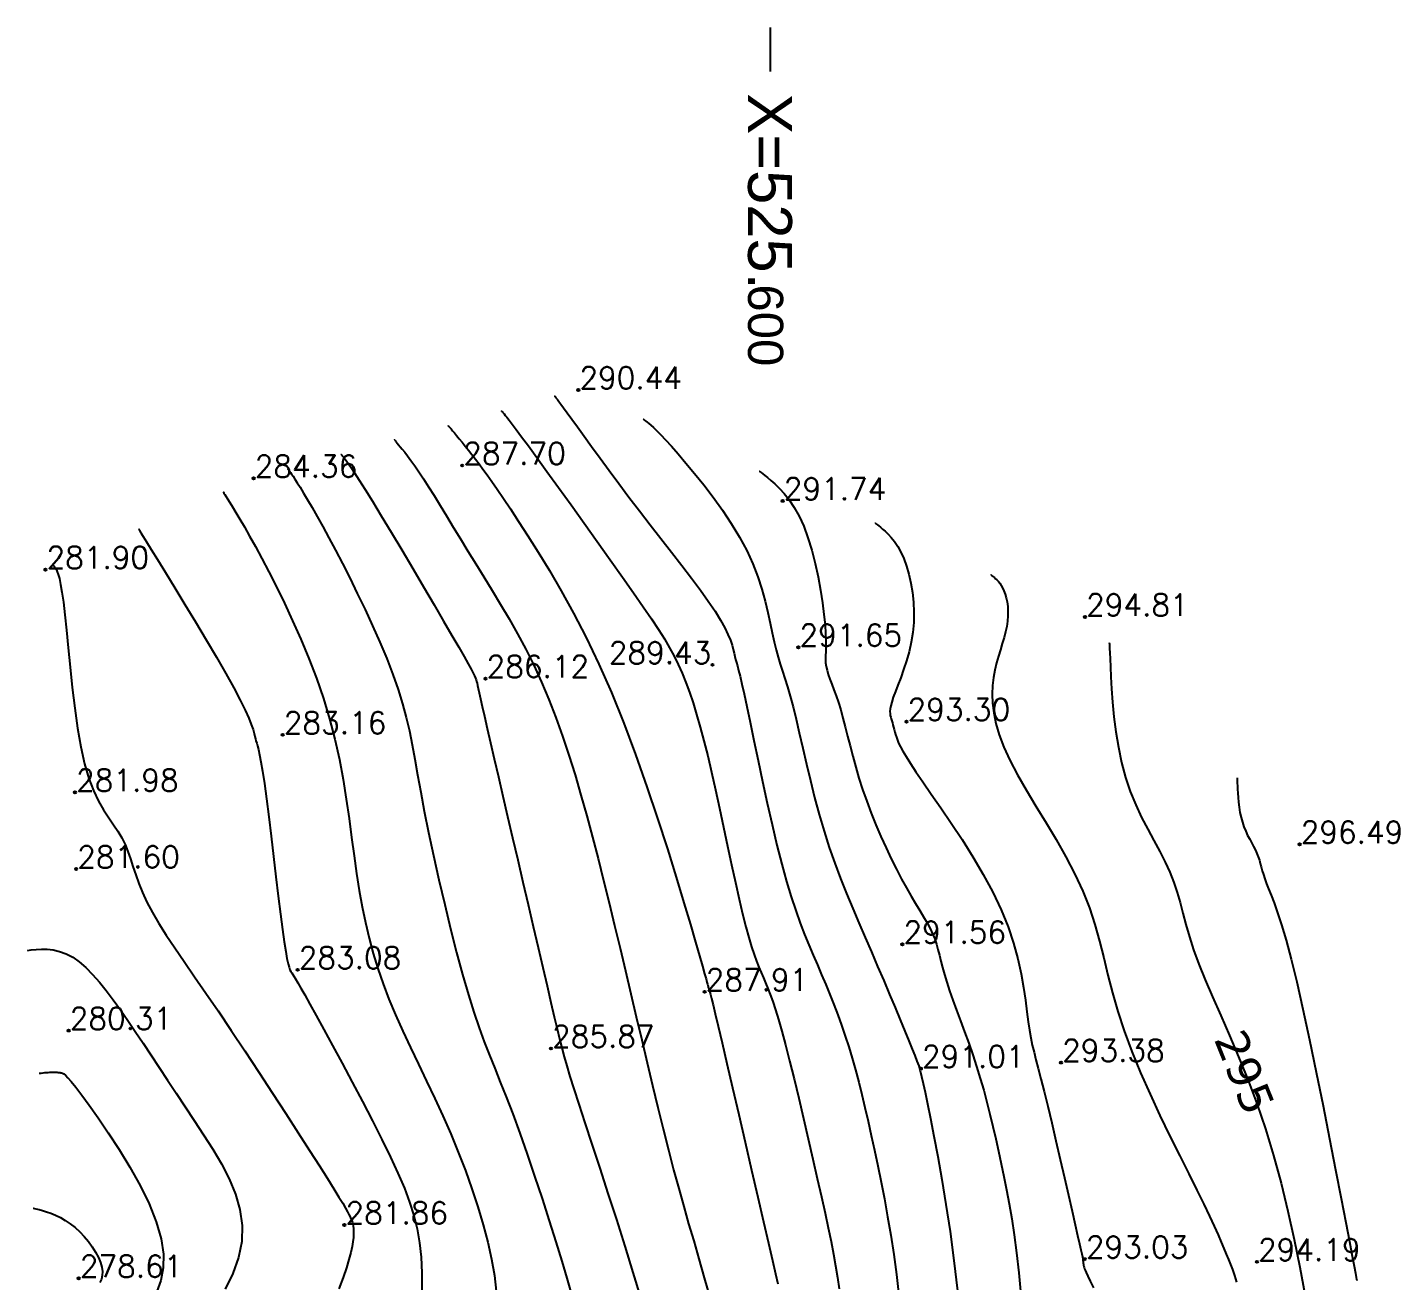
# Model space of a CAD drawing. Extents: x 524954 to 526204, y 9523489 to 9524010.
# Drawn here: x 525566.2 to 525628.6, y 9523939.3 to 9523996.3 of the extents above; entities that cross this region are included whole.
import ezdxf
from ezdxf.enums import TextEntityAlignment as Align

# ---------------------------------------------------------------- set-up
doc = ezdxf.new("R2010")
doc.units = 0
doc.header["$PDMODE"] = 33
doc.header["$PDSIZE"] = 0.1
for name, color, linetype in [('Annotation', 7, 'Continuous'), ('Carroyage', 7, 'Continuous'), ('CN_01_00', 3, 'Continuous'), ('CN_02_00', 4, 'Continuous'), ('CN_05_00', 6, 'Continuous'), ('CN_10_00', 1, 'Continuous'), ('Cotation Courbes de niveau', 7, 'Continuous'), ('TopoAlt', 3, 'Continuous'), ('TOPOJIS', 7, 'Continuous')]:
    doc.layers.add(name, color=color, linetype=linetype)
doc.styles.add('Simplex 1.0', font='Simplex.shx', dxfattribs={"width": 0.99, "height": 1})
doc.styles.get("Standard").update_dxf_attribs({"font": 'arial.ttf'})
doc.styles.add('Verdana 1.0', font='verdana.ttf', dxfattribs={"width": 0.99, "height": 1})

# ---------------------------------------------------------------- blocks, each defined once
blk = doc.blocks.new('TCPOINT M')
at = {"color": 0}
blk.add_point((0, 0), dxfattribs=at)
at = {"layer": 'TopoAlt', "style": 'Simplex 1.0', "width": 0.99}
blk.add_attdef('ALT', (0.15, 0.15), '', height=1, dxfattribs=at)

msp = doc.modelspace()

# ---------------------------------------------------------------- linework, layer by layer
at = {"layer": 'Carroyage'}
msp.add_line((525600, 9523996.325), (525600, 9523994.325), dxfattribs=at)
at = {"layer": 'CN_01_00', "flags": 128}
for points, elevation in [([(525587.78, 9523978.879), (525587.78, 9523978.878), (525587.782, 9523978.877), (525587.786, 9523978.871), (525587.795, 9523978.861), (525587.809, 9523978.844), (525587.831, 9523978.819), (525587.86, 9523978.783), (525587.9, 9523978.737), (525587.952, 9523978.674), (525588.025, 9523978.586), (525588.126, 9523978.457), (525588.266, 9523978.276), (525588.453, 9523978.029), (525588.697, 9523977.703), (525589.006, 9523977.284), (525589.389, 9523976.76), (525589.85, 9523976.124), (525590.376, 9523975.396), (525590.946, 9523974.603), (525591.542, 9523973.772), (525592.143, 9523972.929), (525592.731, 9523972.101), (525593.287, 9523971.316), (525593.791, 9523970.598), (525594.228, 9523969.97), (525594.602, 9523969.421), (525594.922, 9523968.937), (525595.195, 9523968.502), (525595.432, 9523968.101), (525595.639, 9523967.718), (525595.825, 9523967.338), (525595.999, 9523966.946), (525596.168, 9523966.527), (525596.334, 9523966.076), (525596.499, 9523965.588), (525596.663, 9523965.059), (525596.828, 9523964.484), (525596.995, 9523963.859), (525597.166, 9523963.179), (525597.341, 9523962.44), (525597.521, 9523961.643), (525597.704, 9523960.802), (525597.889, 9523959.938), (525598.073, 9523959.072), (525598.253, 9523958.224), (525598.428, 9523957.414), (525598.595, 9523956.662), (525598.753, 9523955.989), (525598.899, 9523955.41), (525599.035, 9523954.918), (525599.161, 9523954.499), (525599.279, 9523954.143), (525599.391, 9523953.836), (525599.498, 9523953.565), (525599.601, 9523953.319), (525599.702, 9523953.085), (525599.802, 9523952.85), (525599.904, 9523952.601), (525600.011, 9523952.324), (525600.124, 9523952.005), (525600.247, 9523951.629), (525600.383, 9523951.184), (525600.534, 9523950.656), (525600.702, 9523950.03), (525600.89, 9523949.299), (525601.092, 9523948.481), (525601.305, 9523947.601), (525601.523, 9523946.684), (525601.74, 9523945.753), (525601.952, 9523944.833), (525602.153, 9523943.948), (525602.338, 9523943.124), (525602.504, 9523942.378), (525602.649, 9523941.703), (525602.777, 9523941.086), (525602.889, 9523940.513), (525602.985, 9523939.972), (525603.069, 9523939.449), (525603.141, 9523938.931)], 289), ([(525594.233, 9523978.508), (525594.234, 9523978.508), (525594.236, 9523978.506), (525594.242, 9523978.501), (525594.255, 9523978.49), (525594.276, 9523978.473), (525594.307, 9523978.448), (525594.351, 9523978.413), (525594.408, 9523978.366), (525594.483, 9523978.305), (525594.578, 9523978.224), (525594.699, 9523978.116), (525594.848, 9523977.973), (525595.031, 9523977.789), (525595.251, 9523977.557), (525595.513, 9523977.271), (525595.821, 9523976.922), (525596.176, 9523976.507), (525596.569, 9523976.033), (525596.984, 9523975.511), (525597.41, 9523974.949), (525597.832, 9523974.36), (525598.237, 9523973.752), (525598.611, 9523973.135), (525598.941, 9523972.52), (525599.218, 9523971.916), (525599.444, 9523971.328), (525599.629, 9523970.76), (525599.778, 9523970.217), (525599.901, 9523969.702), (525600.004, 9523969.219), (525600.096, 9523968.774), (525600.184, 9523968.37), (525600.274, 9523968.008), (525600.368, 9523967.675), (525600.466, 9523967.356), (525600.57, 9523967.035), (525600.679, 9523966.696), (525600.795, 9523966.324), (525600.918, 9523965.902), (525601.048, 9523965.416), (525601.186, 9523964.853), (525601.333, 9523964.223), (525601.49, 9523963.538), (525601.658, 9523962.811), (525601.838, 9523962.057), (525602.031, 9523961.287), (525602.239, 9523960.516), (525602.461, 9523959.755), (525602.698, 9523959.017), (525602.95, 9523958.3), (525603.213, 9523957.6), (525603.484, 9523956.916), (525603.763, 9523956.242), (525604.046, 9523955.578), (525604.331, 9523954.918), (525604.616, 9523954.26), (525604.898, 9523953.602), (525605.174, 9523952.954), (525605.439, 9523952.325), (525605.689, 9523951.726), (525605.922, 9523951.168), (525606.132, 9523950.66), (525606.316, 9523950.214), (525606.47, 9523949.84), (525606.592, 9523949.541), (525606.687, 9523949.296), (525606.765, 9523949.077), (525606.833, 9523948.853), (525606.898, 9523948.597), (525606.97, 9523948.28), (525607.055, 9523947.873), (525607.162, 9523947.347), (525607.297, 9523946.681), (525607.455, 9523945.88), (525607.63, 9523944.953), (525607.815, 9523943.913), (525608.004, 9523942.77), (525608.191, 9523941.537), (525608.368, 9523940.223), (525608.53, 9523938.84)], 291), ([(525582.921, 9523977.554), (525582.921, 9523977.554), (525582.923, 9523977.551), (525582.93, 9523977.543), (525582.943, 9523977.528), (525582.965, 9523977.502), (525582.997, 9523977.464), (525583.042, 9523977.411), (525583.101, 9523977.34), (525583.177, 9523977.25), (525583.271, 9523977.136), (525583.383, 9523976.995), (525583.513, 9523976.826), (525583.663, 9523976.623), (525583.833, 9523976.385), (525584.022, 9523976.108), (525584.233, 9523975.789), (525584.465, 9523975.426), (525584.717, 9523975.021), (525584.989, 9523974.579), (525585.28, 9523974.102), (525585.588, 9523973.594), (525585.913, 9523973.059), (525586.254, 9523972.5), (525586.609, 9523971.921), (525586.977, 9523971.324), (525587.356, 9523970.709), (525587.74, 9523970.075), (525588.125, 9523969.418), (525588.508, 9523968.738), (525588.885, 9523968.033), (525589.251, 9523967.301), (525589.603, 9523966.54), (525589.938, 9523965.75), (525590.255, 9523964.931), (525590.559, 9523964.084), (525590.849, 9523963.211), (525591.129, 9523962.313), (525591.399, 9523961.393), (525591.663, 9523960.45), (525591.921, 9523959.487), (525592.177, 9523958.505), (525592.429, 9523957.506), (525592.679, 9523956.493), (525592.928, 9523955.468), (525593.175, 9523954.434), (525593.421, 9523953.393), (525593.667, 9523952.348), (525593.914, 9523951.301), (525594.161, 9523950.254), (525594.407, 9523949.215), (525594.654, 9523948.189), (525594.898, 9523947.184), (525595.14, 9523946.205), (525595.38, 9523945.259), (525595.615, 9523944.353), (525595.846, 9523943.494), (525596.073, 9523942.681), (525596.298, 9523941.896), (525596.527, 9523941.111), (525596.762, 9523940.299), (525597.01, 9523939.436), (525597.272, 9523938.494)], 287), ([(525604.785, 9523973.779), (525604.785, 9523973.778), (525604.788, 9523973.776), (525604.797, 9523973.768), (525604.814, 9523973.754), (525604.843, 9523973.731), (525604.886, 9523973.697), (525604.945, 9523973.649), (525605.024, 9523973.585), (525605.125, 9523973.502), (525605.243, 9523973.398), (525605.376, 9523973.27), (525605.517, 9523973.115), (525605.664, 9523972.929), (525605.811, 9523972.709), (525605.955, 9523972.453), (525606.09, 9523972.157), (525606.213, 9523971.82), (525606.321, 9523971.446), (525606.411, 9523971.043), (525606.481, 9523970.616), (525606.527, 9523970.171), (525606.547, 9523969.717), (525606.538, 9523969.257), (525606.498, 9523968.801), (525606.426, 9523968.352), (525606.327, 9523967.917), (525606.209, 9523967.5), (525606.08, 9523967.105), (525605.947, 9523966.738), (525605.82, 9523966.402), (525605.704, 9523966.104), (525605.608, 9523965.846), (525605.537, 9523965.632), (525605.491, 9523965.458), (525605.464, 9523965.317), (525605.455, 9523965.201), (525605.46, 9523965.104), (525605.474, 9523965.021), (525605.495, 9523964.943), (525605.518, 9523964.864), (525605.542, 9523964.779), (525605.566, 9523964.688), (525605.591, 9523964.59), (525605.617, 9523964.487), (525605.645, 9523964.378), (525605.676, 9523964.265), (525605.71, 9523964.148), (525605.749, 9523964.028), (525605.793, 9523963.903), (525605.851, 9523963.764), (525605.931, 9523963.599), (525606.04, 9523963.398), (525606.189, 9523963.148), (525606.385, 9523962.839), (525606.636, 9523962.458), (525606.951, 9523961.996), (525607.335, 9523961.444), (525607.773, 9523960.813), (525608.247, 9523960.117), (525608.739, 9523959.371), (525609.23, 9523958.591), (525609.703, 9523957.789), (525610.139, 9523956.981), (525610.521, 9523956.182), (525610.833, 9523955.404), (525611.081, 9523954.655), (525611.275, 9523953.94), (525611.423, 9523953.266), (525611.534, 9523952.638), (525611.619, 9523952.061), (525611.686, 9523951.542), (525611.744, 9523951.087), (525611.803, 9523950.695), (525611.864, 9523950.349), (525611.933, 9523950.025), (525612.011, 9523949.7), (525612.1, 9523949.35), (525612.205, 9523948.952), (525612.328, 9523948.481), (525612.471, 9523947.916), (525612.637, 9523947.241), (525612.819, 9523946.478), (525613.011, 9523945.661), (525613.206, 9523944.819), (525613.398, 9523943.986), (525613.579, 9523943.192), (525613.743, 9523942.47), (525613.884, 9523941.851), (525613.995, 9523941.359), (525614.08, 9523940.984), (525614.141, 9523940.709), (525614.184, 9523940.518), (525614.211, 9523940.392), (525614.226, 9523940.315), (525614.233, 9523940.269), (525614.237, 9523940.237), (525614.239, 9523940.205), (525614.242, 9523940.169), (525614.246, 9523940.131), (525614.251, 9523940.09), (525614.257, 9523940.047), (525614.266, 9523940.001), (525614.278, 9523939.953), (525614.292, 9523939.902), (525614.312, 9523939.848), (525614.342, 9523939.775), (525614.39, 9523939.668), (525614.464, 9523939.51), (525614.57, 9523939.284), (525614.715, 9523938.975)], 293), ([(525571.269, 9523973.512), (525571.271, 9523973.509), (525571.283, 9523973.49), (525571.315, 9523973.438), (525571.377, 9523973.337), (525571.48, 9523973.17), (525571.634, 9523972.92), (525571.849, 9523972.572), (525572.134, 9523972.109), (525572.496, 9523971.522), (525572.918, 9523970.834), (525573.381, 9523970.075), (525573.866, 9523969.275), (525574.35, 9523968.465), (525574.816, 9523967.676), (525575.242, 9523966.936), (525575.608, 9523966.278), (525575.9, 9523965.723), (525576.122, 9523965.268), (525576.286, 9523964.9), (525576.401, 9523964.608), (525576.478, 9523964.379), (525576.528, 9523964.202), (525576.56, 9523964.065), (525576.585, 9523963.956), (525576.613, 9523963.862), (525576.645, 9523963.764), (525576.683, 9523963.64), (525576.727, 9523963.471), (525576.78, 9523963.235), (525576.841, 9523962.911), (525576.912, 9523962.481), (525576.995, 9523961.921), (525577.089, 9523961.222), (525577.192, 9523960.412), (525577.301, 9523959.526), (525577.412, 9523958.603), (525577.523, 9523957.679), (525577.63, 9523956.792), (525577.73, 9523955.979), (525577.82, 9523955.277), (525577.898, 9523954.714), (525577.964, 9523954.28), (525578.021, 9523953.956), (525578.071, 9523953.722), (525578.116, 9523953.56), (525578.157, 9523953.45), (525578.198, 9523953.373), (525578.239, 9523953.309), (525578.285, 9523953.241), (525578.342, 9523953.152), (525578.417, 9523953.029), (525578.519, 9523952.856), (525578.655, 9523952.618), (525578.834, 9523952.301), (525579.063, 9523951.891), (525579.351, 9523951.372), (525579.7, 9523950.737), (525580.1, 9523950.003), (525580.537, 9523949.195), (525580.994, 9523948.339), (525581.457, 9523947.459), (525581.912, 9523946.58), (525582.342, 9523945.728), (525582.734, 9523944.926), (525583.074, 9523944.192), (525583.364, 9523943.516), (525583.604, 9523942.88), (525583.798, 9523942.265), (525583.947, 9523941.654), (525584.055, 9523941.027), (525584.124, 9523940.368), (525584.157, 9523939.658), (525584.156, 9523938.885)], 283), ([(525566.215, 9523954.324), (525566.392, 9523954.351), (525566.61, 9523954.375), (525566.852, 9523954.388), (525567.112, 9523954.382), (525567.389, 9523954.349), (525567.677, 9523954.283), (525567.973, 9523954.175), (525568.273, 9523954.019), (525568.574, 9523953.81), (525568.877, 9523953.549), (525569.182, 9523953.24), (525569.49, 9523952.889), (525569.803, 9523952.499), (525570.122, 9523952.075), (525570.447, 9523951.621), (525570.78, 9523951.14), (525571.123, 9523950.638), (525571.475, 9523950.115), (525571.836, 9523949.571), (525572.208, 9523949.009), (525572.59, 9523948.429), (525572.983, 9523947.832), (525573.388, 9523947.218), (525573.804, 9523946.59), (525574.229, 9523945.946), (525574.647, 9523945.289), (525575.04, 9523944.619), (525575.388, 9523943.936), (525575.674, 9523943.241), (525575.877, 9523942.535), (525575.98, 9523941.818), (525575.963, 9523941.091), (525575.816, 9523940.356), (525575.557, 9523939.625), (525575.212, 9523938.91)], 281), ([(525566.474, 9523942.604), (525566.482, 9523942.603), (525566.604, 9523942.578), (525566.745, 9523942.544), (525566.907, 9523942.499), (525567.089, 9523942.441), (525567.286, 9523942.368), (525567.495, 9523942.279), (525567.713, 9523942.172), (525567.935, 9523942.044), (525568.158, 9523941.895), (525568.379, 9523941.722), (525568.594, 9523941.525), (525568.799, 9523941.308), (525568.991, 9523941.078), (525569.164, 9523940.839), (525569.316, 9523940.597), (525569.442, 9523940.358), (525569.539, 9523940.128), (525569.602, 9523939.913), (525569.629, 9523939.716), (525569.622, 9523939.537), (525569.582, 9523939.374), (525569.513, 9523939.222)], 279)]:
    msp.add_lwpolyline(points, dxfattribs=dict(at, elevation=elevation))
at = {"layer": 'CN_02_00', "flags": 128}
for points, elevation in [([(525585.35, 9523978.217), (525585.351, 9523978.216), (525585.354, 9523978.213), (525585.361, 9523978.204), (525585.376, 9523978.186), (525585.4, 9523978.158), (525585.436, 9523978.115), (525585.487, 9523978.055), (525585.554, 9523977.976), (525585.639, 9523977.874), (525585.742, 9523977.752), (525585.859, 9523977.611), (525585.99, 9523977.453), (525586.131, 9523977.28), (525586.281, 9523977.093), (525586.438, 9523976.895), (525586.6, 9523976.687), (525586.766, 9523976.469), (525586.941, 9523976.233), (525587.133, 9523975.968), (525587.347, 9523975.664), (525587.59, 9523975.311), (525587.868, 9523974.898), (525588.19, 9523974.415), (525588.56, 9523973.852), (525588.983, 9523973.199), (525589.453, 9523972.455), (525589.962, 9523971.62), (525590.5, 9523970.692), (525591.06, 9523969.673), (525591.633, 9523968.562), (525592.21, 9523967.358), (525592.782, 9523966.061), (525593.342, 9523964.677), (525593.883, 9523963.237), (525594.398, 9523961.778), (525594.882, 9523960.338), (525595.329, 9523958.953), (525595.731, 9523957.66), (525596.083, 9523956.498), (525596.38, 9523955.502), (525596.616, 9523954.699), (525596.797, 9523954.076), (525596.932, 9523953.609), (525597.027, 9523953.271), (525597.09, 9523953.04), (525597.129, 9523952.89), (525597.152, 9523952.798), (525597.167, 9523952.738), (525597.179, 9523952.69), (525597.19, 9523952.649), (525597.2, 9523952.615), (525597.21, 9523952.585), (525597.219, 9523952.56), (525597.228, 9523952.538), (525597.237, 9523952.517), (525597.245, 9523952.498), (525597.254, 9523952.474), (525597.269, 9523952.425), (525597.296, 9523952.323), (525597.341, 9523952.144), (525597.41, 9523951.86), (525597.508, 9523951.446), (525597.642, 9523950.877), (525597.818, 9523950.125), (525598.039, 9523949.178), (525598.295, 9523948.074), (525598.575, 9523946.864), (525598.868, 9523945.599), (525599.161, 9523944.331), (525599.443, 9523943.109), (525599.702, 9523941.986), (525599.927, 9523941.012), (525600.107, 9523940.226), (525600.247, 9523939.614), (525600.351, 9523939.152)], 288), ([(525580.491, 9523976.892), (525580.491, 9523976.892), (525580.493, 9523976.89), (525580.497, 9523976.885), (525580.505, 9523976.875), (525580.518, 9523976.86), (525580.538, 9523976.836), (525580.566, 9523976.803), (525580.603, 9523976.759), (525580.652, 9523976.701), (525580.718, 9523976.616), (525580.81, 9523976.49), (525580.935, 9523976.311), (525581.1, 9523976.062), (525581.314, 9523975.731), (525581.582, 9523975.303), (525581.914, 9523974.765), (525582.311, 9523974.109), (525582.76, 9523973.36), (525583.244, 9523972.549), (525583.743, 9523971.707), (525584.239, 9523970.866), (525584.715, 9523970.057), (525585.151, 9523969.311), (525585.531, 9523968.659), (525585.839, 9523968.126), (525586.081, 9523967.703), (525586.266, 9523967.376), (525586.401, 9523967.129), (525586.496, 9523966.947), (525586.56, 9523966.816), (525586.601, 9523966.72), (525586.629, 9523966.643), (525586.651, 9523966.572), (525586.672, 9523966.49), (525586.697, 9523966.385), (525586.728, 9523966.24), (525586.771, 9523966.043), (525586.829, 9523965.777), (525586.906, 9523965.429), (525587.006, 9523964.984), (525587.131, 9523964.432), (525587.281, 9523963.78), (525587.452, 9523963.041), (525587.642, 9523962.226), (525587.846, 9523961.347), (525588.063, 9523960.417), (525588.29, 9523959.446), (525588.523, 9523958.447), (525588.759, 9523957.433), (525588.995, 9523956.42), (525589.227, 9523955.425), (525589.45, 9523954.464), (525589.662, 9523953.554), (525589.857, 9523952.713), (525590.033, 9523951.957), (525590.185, 9523951.304), (525590.312, 9523950.761), (525590.422, 9523950.302), (525590.525, 9523949.891), (525590.632, 9523949.494), (525590.752, 9523949.075), (525590.897, 9523948.6), (525591.077, 9523948.032), (525591.302, 9523947.337), (525591.579, 9523946.49), (525591.9, 9523945.511), (525592.253, 9523944.429), (525592.628, 9523943.275), (525593.012, 9523942.079), (525593.394, 9523940.871), (525593.763, 9523939.681), (525594.107, 9523938.54)], 286), ([(525599.509, 9523976.143), (525599.51, 9523976.143), (525599.515, 9523976.139), (525599.529, 9523976.128), (525599.555, 9523976.106), (525599.6, 9523976.07), (525599.666, 9523976.016), (525599.758, 9523975.942), (525599.881, 9523975.842), (525600.037, 9523975.714), (525600.221, 9523975.553), (525600.427, 9523975.354), (525600.647, 9523975.113), (525600.874, 9523974.824), (525601.103, 9523974.483), (525601.326, 9523974.086), (525601.536, 9523973.626), (525601.728, 9523973.104), (525601.9, 9523972.534), (525602.052, 9523971.934), (525602.184, 9523971.323), (525602.296, 9523970.719), (525602.386, 9523970.142), (525602.455, 9523969.608), (525602.503, 9523969.137), (525602.53, 9523968.743), (525602.54, 9523968.417), (525602.54, 9523968.149), (525602.533, 9523967.926), (525602.526, 9523967.737), (525602.523, 9523967.569), (525602.53, 9523967.41), (525602.552, 9523967.249), (525602.594, 9523967.075), (525602.653, 9523966.884), (525602.727, 9523966.675), (525602.813, 9523966.445), (525602.908, 9523966.191), (525603.008, 9523965.912), (525603.113, 9523965.606), (525603.217, 9523965.27), (525603.32, 9523964.903), (525603.423, 9523964.506), (525603.53, 9523964.083), (525603.643, 9523963.635), (525603.765, 9523963.165), (525603.899, 9523962.675), (525604.048, 9523962.169), (525604.215, 9523961.648), (525604.401, 9523961.115), (525604.605, 9523960.577), (525604.822, 9523960.039), (525605.049, 9523959.508), (525605.283, 9523958.99), (525605.519, 9523958.492), (525605.755, 9523958.019), (525605.986, 9523957.578), (525606.209, 9523957.174), (525606.423, 9523956.804), (525606.625, 9523956.465), (525606.814, 9523956.152), (525606.987, 9523955.862), (525607.143, 9523955.59), (525607.281, 9523955.334), (525607.398, 9523955.088), (525607.494, 9523954.849), (525607.574, 9523954.611), (525607.643, 9523954.369), (525607.707, 9523954.116), (525607.773, 9523953.847), (525607.847, 9523953.556), (525607.934, 9523953.237), (525608.041, 9523952.884), (525608.171, 9523952.493), (525608.322, 9523952.068), (525608.489, 9523951.612), (525608.667, 9523951.131), (525608.852, 9523950.629), (525609.039, 9523950.111), (525609.224, 9523949.582), (525609.401, 9523949.046), (525609.567, 9523948.507), (525609.723, 9523947.965), (525609.869, 9523947.421), (525610.008, 9523946.872), (525610.141, 9523946.319), (525610.269, 9523945.76), (525610.394, 9523945.195), (525610.518, 9523944.624), (525610.641, 9523944.043), (525610.763, 9523943.441), (525610.883, 9523942.806), (525611, 9523942.124), (525611.113, 9523941.382), (525611.22, 9523940.567), (525611.322, 9523939.665), (525611.416, 9523938.665)], 292), ([(525575.12, 9523975.199), (525575.121, 9523975.198), (525575.125, 9523975.191), (525575.136, 9523975.173), (525575.157, 9523975.139), (525575.192, 9523975.081), (525575.245, 9523974.995), (525575.319, 9523974.876), (525575.417, 9523974.717), (525575.542, 9523974.513), (525575.696, 9523974.26), (525575.877, 9523973.956), (525576.085, 9523973.597), (525576.322, 9523973.18), (525576.586, 9523972.702), (525576.877, 9523972.159), (525577.196, 9523971.548), (525577.542, 9523970.868), (525577.905, 9523970.126), (525578.278, 9523969.33), (525578.651, 9523968.491), (525579.016, 9523967.616), (525579.362, 9523966.715), (525579.681, 9523965.797), (525579.964, 9523964.87), (525580.205, 9523963.943), (525580.406, 9523963.021), (525580.577, 9523962.108), (525580.722, 9523961.208), (525580.849, 9523960.325), (525580.965, 9523959.465), (525581.076, 9523958.631), (525581.189, 9523957.827), (525581.31, 9523957.056), (525581.443, 9523956.313), (525581.591, 9523955.593), (525581.757, 9523954.889), (525581.945, 9523954.195), (525582.156, 9523953.504), (525582.395, 9523952.811), (525582.663, 9523952.109), (525582.964, 9523951.393), (525583.291, 9523950.662), (525583.64, 9523949.917), (525584.002, 9523949.158), (525584.373, 9523948.384), (525584.747, 9523947.597), (525585.116, 9523946.796), (525585.474, 9523945.981), (525585.817, 9523945.155), (525586.139, 9523944.321), (525586.438, 9523943.487), (525586.709, 9523942.66), (525586.951, 9523941.844), (525587.158, 9523941.048), (525587.329, 9523940.277), (525587.458, 9523939.537), (525587.546, 9523938.832)], 284), ([(525567.419, 9523971.825), (525567.419, 9523971.825), (525567.42, 9523971.823), (525567.423, 9523971.819), (525567.429, 9523971.809), (525567.438, 9523971.794), (525567.452, 9523971.772), (525567.471, 9523971.74), (525567.497, 9523971.698), (525567.53, 9523971.641), (525567.57, 9523971.557), (525567.616, 9523971.43), (525567.668, 9523971.245), (525567.725, 9523970.985), (525567.786, 9523970.636), (525567.851, 9523970.181), (525567.92, 9523969.605), (525567.992, 9523968.901), (525568.069, 9523968.092), (525568.155, 9523967.21), (525568.253, 9523966.287), (525568.364, 9523965.355), (525568.493, 9523964.445), (525568.642, 9523963.59), (525568.814, 9523962.82), (525569.01, 9523962.159), (525569.225, 9523961.6), (525569.451, 9523961.126), (525569.682, 9523960.721), (525569.911, 9523960.367), (525570.129, 9523960.05), (525570.331, 9523959.752), (525570.509, 9523959.458), (525570.658, 9523959.153), (525570.786, 9523958.833), (525570.903, 9523958.497), (525571.017, 9523958.144), (525571.14, 9523957.771), (525571.279, 9523957.378), (525571.446, 9523956.962), (525571.65, 9523956.523), (525571.898, 9523956.058), (525572.193, 9523955.561), (525572.533, 9523955.026), (525572.917, 9523954.448), (525573.345, 9523953.82), (525573.817, 9523953.135), (525574.331, 9523952.388), (525574.888, 9523951.573), (525575.484, 9523950.688), (525576.105, 9523949.754), (525576.736, 9523948.796), (525577.362, 9523947.839), (525577.967, 9523946.908), (525578.535, 9523946.028), (525579.05, 9523945.226), (525579.497, 9523944.525), (525579.864, 9523943.945), (525580.157, 9523943.478), (525580.385, 9523943.109), (525580.558, 9523942.823), (525580.686, 9523942.605), (525580.778, 9523942.441), (525580.845, 9523942.315), (525580.895, 9523942.214), (525580.936, 9523942.123), (525580.972, 9523942.038), (525581, 9523941.955), (525581.023, 9523941.869), (525581.039, 9523941.776), (525581.049, 9523941.673), (525581.054, 9523941.556), (525581.052, 9523941.421), (525581.043, 9523941.263), (525581.024, 9523941.075), (525580.988, 9523940.851), (525580.93, 9523940.583), (525580.845, 9523940.263), (525580.729, 9523939.885), (525580.574, 9523939.441), (525580.378, 9523938.924)], 282), ([(525610.06, 9523971.414), (525610.06, 9523971.414), (525610.062, 9523971.413), (525610.066, 9523971.409), (525610.074, 9523971.403), (525610.086, 9523971.393), (525610.105, 9523971.377), (525610.132, 9523971.356), (525610.167, 9523971.327), (525610.212, 9523971.29), (525610.265, 9523971.244), (525610.325, 9523971.186), (525610.388, 9523971.117), (525610.454, 9523971.034), (525610.52, 9523970.935), (525610.584, 9523970.821), (525610.644, 9523970.688), (525610.7, 9523970.537), (525610.747, 9523970.368), (525610.785, 9523970.183), (525610.813, 9523969.984), (525610.827, 9523969.771), (525610.826, 9523969.547), (525610.809, 9523969.313), (525610.773, 9523969.07), (525610.718, 9523968.82), (525610.648, 9523968.561), (525610.567, 9523968.292), (525610.48, 9523968.011), (525610.392, 9523967.717), (525610.308, 9523967.409), (525610.233, 9523967.084), (525610.171, 9523966.742), (525610.128, 9523966.38), (525610.109, 9523965.995), (525610.123, 9523965.582), (525610.176, 9523965.139), (525610.275, 9523964.661), (525610.426, 9523964.145), (525610.636, 9523963.585), (525610.913, 9523962.979), (525611.259, 9523962.325), (525611.66, 9523961.629), (525612.098, 9523960.898), (525612.557, 9523960.142), (525613.017, 9523959.369), (525613.463, 9523958.587), (525613.874, 9523957.803), (525614.235, 9523957.027), (525614.533, 9523956.264), (525614.78, 9523955.509), (525614.991, 9523954.752), (525615.184, 9523953.986), (525615.375, 9523953.203), (525615.582, 9523952.393), (525615.821, 9523951.549), (525616.109, 9523950.663), (525616.458, 9523949.73), (525616.857, 9523948.766), (525617.29, 9523947.79), (525617.742, 9523946.822), (525618.197, 9523945.881), (525618.639, 9523944.989), (525619.052, 9523944.163), (525619.421, 9523943.424), (525619.734, 9523942.786), (525619.994, 9523942.242), (525620.208, 9523941.78), (525620.385, 9523941.388), (525620.53, 9523941.054), (525620.652, 9523940.764), (525620.759, 9523940.508), (525620.856, 9523940.272), (525620.951, 9523940.044), (525621.044, 9523939.807), (525621.135, 9523939.543), (525621.223, 9523939.235)], 294), ([(525621.248, 9523962.175), (525621.248, 9523962.174), (525621.248, 9523962.169), (525621.249, 9523962.156), (525621.25, 9523962.13), (525621.252, 9523962.087), (525621.255, 9523962.023), (525621.259, 9523961.934), (525621.265, 9523961.815), (525621.272, 9523961.665), (525621.282, 9523961.486), (525621.297, 9523961.285), (525621.318, 9523961.069), (525621.346, 9523960.842), (525621.383, 9523960.611), (525621.43, 9523960.381), (525621.49, 9523960.158), (525621.561, 9523959.948), (525621.643, 9523959.75), (525621.731, 9523959.562), (525621.823, 9523959.384), (525621.915, 9523959.214), (525622.003, 9523959.051), (525622.084, 9523958.893), (525622.155, 9523958.74), (525622.214, 9523958.59), (525622.263, 9523958.439), (525622.307, 9523958.286), (525622.349, 9523958.126), (525622.395, 9523957.958), (525622.447, 9523957.777), (525622.509, 9523957.581), (525622.587, 9523957.366), (525622.683, 9523957.127), (525622.799, 9523956.843), (525622.936, 9523956.491), (525623.094, 9523956.047), (525623.276, 9523955.489), (525623.481, 9523954.793), (525623.712, 9523953.935), (525623.968, 9523952.893), (525624.249, 9523951.656), (525624.548, 9523950.267), (525624.855, 9523948.785), (525625.162, 9523947.265), (525625.458, 9523945.764), (525625.735, 9523944.34), (525625.983, 9523943.048), (525626.194, 9523941.947), (525626.359, 9523941.078), (525626.484, 9523940.425), (525626.573, 9523939.957), (525626.633, 9523939.643), (525626.669, 9523939.453), (525626.688, 9523939.355), (525626.695, 9523939.319), (525626.696, 9523939.314)], 296)]:
    msp.add_lwpolyline(points, dxfattribs=dict(at, elevation=elevation))
at = {"layer": 'CN_05_00', "flags": 128}
for points, elevation in [([(525578.061, 9523976.23), (525578.061, 9523976.23), (525578.062, 9523976.229), (525578.063, 9523976.227), (525578.067, 9523976.223), (525578.072, 9523976.217), (525578.08, 9523976.208), (525578.09, 9523976.195), (525578.105, 9523976.178), (525578.124, 9523976.155), (525578.15, 9523976.122), (525578.186, 9523976.073), (525578.235, 9523976.003), (525578.299, 9523975.906), (525578.382, 9523975.777), (525578.487, 9523975.61), (525578.616, 9523975.4), (525578.772, 9523975.142), (525578.955, 9523974.835), (525579.163, 9523974.478), (525579.394, 9523974.072), (525579.649, 9523973.615), (525579.927, 9523973.107), (525580.225, 9523972.548), (525580.542, 9523971.937), (525580.878, 9523971.276), (525581.224, 9523970.575), (525581.574, 9523969.846), (525581.918, 9523969.101), (525582.249, 9523968.352), (525582.559, 9523967.611), (525582.84, 9523966.891), (525583.084, 9523966.204), (525583.286, 9523965.555), (525583.452, 9523964.933), (525583.594, 9523964.316), (525583.72, 9523963.687), (525583.841, 9523963.026), (525583.967, 9523962.315), (525584.107, 9523961.533), (525584.271, 9523960.662), (525584.467, 9523959.692), (525584.691, 9523958.642), (525584.937, 9523957.543), (525585.198, 9523956.422), (525585.469, 9523955.31), (525585.743, 9523954.235), (525586.015, 9523953.227), (525586.277, 9523952.314), (525586.526, 9523951.515), (525586.765, 9523950.812), (525586.999, 9523950.172), (525587.234, 9523949.567), (525587.476, 9523948.967), (525587.73, 9523948.341), (525588, 9523947.66), (525588.293, 9523946.893), (525588.611, 9523946.021), (525588.947, 9523945.065), (525589.29, 9523944.06), (525589.631, 9523943.036), (525589.958, 9523942.027), (525590.262, 9523941.066), (525590.533, 9523940.185), (525590.76, 9523939.416), (525590.936, 9523938.781)], 285), ([(525615.437, 9523968.329), (525615.438, 9523968.327), (525615.438, 9523968.312), (525615.44, 9523968.272), (525615.444, 9523968.192), (525615.45, 9523968.062), (525615.459, 9523967.868), (525615.471, 9523967.597), (525615.488, 9523967.236), (525615.51, 9523966.777), (525615.541, 9523966.234), (525615.586, 9523965.624), (525615.649, 9523964.965), (525615.735, 9523964.275), (525615.848, 9523963.572), (525615.992, 9523962.873), (525616.172, 9523962.197), (525616.391, 9523961.557), (525616.639, 9523960.954), (525616.908, 9523960.383), (525617.186, 9523959.842), (525617.464, 9523959.324), (525617.732, 9523958.828), (525617.979, 9523958.349), (525618.195, 9523957.884), (525618.374, 9523957.426), (525618.524, 9523956.969), (525618.657, 9523956.503), (525618.787, 9523956.018), (525618.924, 9523955.505), (525619.082, 9523954.955), (525619.273, 9523954.359), (525619.509, 9523953.707), (525619.799, 9523952.991), (525620.135, 9523952.211), (525620.508, 9523951.367), (525620.906, 9523950.459), (525621.32, 9523949.489), (525621.737, 9523948.456), (525622.149, 9523947.362), (525622.543, 9523946.206), (525622.912, 9523944.993), (525623.253, 9523943.739), (525623.566, 9523942.461), (525623.85, 9523941.18), (525624.105, 9523939.914), (525624.331, 9523938.683)], 295)]:
    msp.add_lwpolyline(points, dxfattribs=dict(at, elevation=elevation))
at = {"layer": 'CN_10_00', "flags": 128}
for points, elevation in [([(525590.21, 9523979.541), (525590.21, 9523979.541), (525590.21, 9523979.54), (525590.212, 9523979.539), (525590.214, 9523979.536), (525590.219, 9523979.53), (525590.225, 9523979.523), (525590.234, 9523979.512), (525590.246, 9523979.498), (525590.263, 9523979.478), (525590.289, 9523979.445), (525590.33, 9523979.392), (525590.393, 9523979.309), (525590.483, 9523979.187), (525590.607, 9523979.019), (525590.77, 9523978.795), (525590.978, 9523978.508), (525591.236, 9523978.151), (525591.54, 9523977.729), (525591.885, 9523977.253), (525592.267, 9523976.729), (525592.681, 9523976.166), (525593.12, 9523975.574), (525593.581, 9523974.959), (525594.059, 9523974.331), (525594.546, 9523973.697), (525595.036, 9523973.066), (525595.519, 9523972.446), (525595.986, 9523971.843), (525596.426, 9523971.266), (525596.832, 9523970.722), (525597.193, 9523970.218), (525597.501, 9523969.763), (525597.749, 9523969.362), (525597.942, 9523969.012), (525598.088, 9523968.708), (525598.196, 9523968.445), (525598.273, 9523968.218), (525598.327, 9523968.022), (525598.367, 9523967.853), (525598.399, 9523967.705), (525598.432, 9523967.571), (525598.47, 9523967.434), (525598.514, 9523967.273), (525598.569, 9523967.069), (525598.637, 9523966.802), (525598.721, 9523966.451), (525598.824, 9523965.998), (525598.95, 9523965.421), (525599.099, 9523964.71), (525599.27, 9523963.886), (525599.458, 9523962.978), (525599.661, 9523962.018), (525599.873, 9523961.035), (525600.092, 9523960.059), (525600.313, 9523959.119), (525600.534, 9523958.247), (525600.75, 9523957.465), (525600.961, 9523956.767), (525601.169, 9523956.141), (525601.373, 9523955.576), (525601.573, 9523955.059), (525601.771, 9523954.577), (525601.966, 9523954.119), (525602.159, 9523953.672), (525602.35, 9523953.226), (525602.539, 9523952.778), (525602.725, 9523952.324), (525602.907, 9523951.865), (525603.085, 9523951.399), (525603.257, 9523950.922), (525603.425, 9523950.435), (525603.586, 9523949.935), (525603.741, 9523949.42), (525603.89, 9523948.889), (525604.035, 9523948.339), (525604.178, 9523947.768), (525604.319, 9523947.175), (525604.461, 9523946.556), (525604.604, 9523945.911), (525604.75, 9523945.236), (525604.9, 9523944.53), (525605.052, 9523943.791), (525605.203, 9523943.019), (525605.352, 9523942.213), (525605.495, 9523941.371), (525605.63, 9523940.493), (525605.755, 9523939.577), (525605.867, 9523938.622)], 290), ([(525566.755, 9523948.741), (525566.838, 9523948.751), (525566.924, 9523948.76), (525567.008, 9523948.768), (525567.088, 9523948.776), (525567.164, 9523948.782), (525567.234, 9523948.787), (525567.298, 9523948.791), (525567.353, 9523948.793), (525567.401, 9523948.793), (525567.443, 9523948.793), (525567.479, 9523948.791), (525567.51, 9523948.789), (525567.537, 9523948.787), (525567.561, 9523948.785), (525567.582, 9523948.783), (525567.602, 9523948.782), (525567.621, 9523948.78), (525567.641, 9523948.779), (525567.661, 9523948.778), (525567.683, 9523948.775), (525567.709, 9523948.771), (525567.737, 9523948.765), (525567.771, 9523948.757), (525567.811, 9523948.743), (525567.866, 9523948.712), (525567.944, 9523948.648), (525568.056, 9523948.535), (525568.211, 9523948.358), (525568.417, 9523948.101), (525568.684, 9523947.75), (525569.021, 9523947.289), (525569.431, 9523946.709), (525569.895, 9523946.029), (525570.385, 9523945.272), (525570.875, 9523944.464), (525571.338, 9523943.63), (525571.748, 9523942.793), (525572.078, 9523941.978), (525572.302, 9523941.211), (525572.4, 9523940.512), (525572.386, 9523939.881), (525572.28, 9523939.315), (525572.101, 9523938.812)], 280)]:
    msp.add_lwpolyline(points, dxfattribs=dict(at, elevation=elevation))

# ---------------------------------------------------------------- block references
at = {"layer": 'TOPOJIS'}
ref = msp.add_blockref('TCPOINT M', (525591.279, 9523979.832, 290.44), dxfattribs=at)
ref.add_attrib('ALT', '290.44', (525591.329, 9523979.882, 290.44), dxfattribs={"layer": 'TopoAlt', "height": 1, "style": 'Simplex 1.0', "width": 0.99})
ref = msp.add_blockref('TCPOINT M', (525585.992, 9523976.394, 287.7), dxfattribs=at)
ref.add_attrib('ALT', '287.70', (525586.042, 9523976.444, 287.7), dxfattribs={"layer": 'TopoAlt', "height": 1, "style": 'Simplex 1.0', "width": 0.99})
ref = msp.add_blockref('TCPOINT M', (525576.506, 9523975.806, 284.36), dxfattribs=at)
ref.add_attrib('ALT', '284.36', (525576.556, 9523975.856, 284.36), dxfattribs={"layer": 'TopoAlt', "height": 1, "style": 'Simplex 1.0', "width": 0.99})
ref = msp.add_blockref('TCPOINT M', (525600.578, 9523974.783, 291.74), dxfattribs=at)
ref.add_attrib('ALT', '291.74', (525600.628, 9523974.833, 291.74), dxfattribs={"layer": 'TopoAlt', "height": 1, "style": 'Simplex 1.0', "width": 0.99})
ref = msp.add_blockref('TCPOINT M', (525567.034, 9523971.657, 281.9), dxfattribs=at)
ref.add_attrib('ALT', '281.90', (525567.084, 9523971.707, 281.9), dxfattribs={"layer": 'TopoAlt', "height": 1, "style": 'Simplex 1.0', "width": 0.99})
ref = msp.add_blockref('TCPOINT M', (525614.333, 9523969.499, 294.81), dxfattribs=at)
ref.add_attrib('ALT', '294.81', (525614.383, 9523969.549, 294.81), dxfattribs={"layer": 'TopoAlt', "height": 1, "style": 'Simplex 1.0', "width": 0.99})
ref = msp.add_blockref('TCPOINT M', (525601.291, 9523968.119, 291.65), dxfattribs=at)
ref.add_attrib('ALT', '291.65', (525601.341, 9523968.169, 291.65), dxfattribs={"layer": 'TopoAlt', "height": 1, "style": 'Simplex 1.0', "width": 0.99})
ref = msp.add_blockref('TCPOINT M', (525597.382, 9523967.326, 289.43), dxfattribs=at)
ref.add_attrib('ALT', '289.43', dxfattribs={"layer": 'TopoAlt', "height": 1, "style": 'Simplex 1.0', "width": 0.99}).set_placement((525597.332, 9523967.376, 289.43), align=Align.RIGHT)
ref = msp.add_blockref('TCPOINT M', (525587.054, 9523966.696, 286.12), dxfattribs=at)
ref.add_attrib('ALT', '286.12', (525587.104, 9523966.746, 286.12), dxfattribs={"layer": 'TopoAlt', "height": 1, "style": 'Simplex 1.0', "width": 0.99})
ref = msp.add_blockref('TCPOINT M', (525606.209, 9523964.742, 293.3), dxfattribs=at)
ref.add_attrib('ALT', '293.30', (525606.259, 9523964.792, 293.3), dxfattribs={"layer": 'TopoAlt', "height": 1, "style": 'Simplex 1.0', "width": 0.99})
ref = msp.add_blockref('TCPOINT M', (525577.829, 9523964.138, 283.16), dxfattribs=at)
ref.add_attrib('ALT', '283.16', (525577.879, 9523964.188, 283.16), dxfattribs={"layer": 'TopoAlt', "height": 1, "style": 'Simplex 1.0', "width": 0.99})
ref = msp.add_blockref('TCPOINT M', (525568.378, 9523961.521, 281.98), dxfattribs=at)
ref.add_attrib('ALT', '281.98', (525568.428, 9523961.571, 281.98), dxfattribs={"layer": 'TopoAlt', "height": 1, "style": 'Simplex 1.0', "width": 0.99})
ref = msp.add_blockref('TCPOINT M', (525624.095, 9523959.159, 296.49), dxfattribs=at)
ref.add_attrib('ALT', '296.49', (525624.145, 9523959.209, 296.49), dxfattribs={"layer": 'TopoAlt', "height": 1, "style": 'Simplex 1.0', "width": 0.99})
ref = msp.add_blockref('TCPOINT M', (525568.43, 9523958.031, 281.6), dxfattribs=at)
ref.add_attrib('ALT', '281.60', (525568.48, 9523958.081, 281.6), dxfattribs={"layer": 'TopoAlt', "height": 1, "style": 'Simplex 1.0', "width": 0.99})
ref = msp.add_blockref('TCPOINT M', (525606.024, 9523954.607, 291.56), dxfattribs=at)
ref.add_attrib('ALT', '291.56', (525606.074, 9523954.657, 291.56), dxfattribs={"layer": 'TopoAlt', "height": 1, "style": 'Simplex 1.0', "width": 0.99})
ref = msp.add_blockref('TCPOINT M', (525578.507, 9523953.448, 283.08), dxfattribs=at)
ref.add_attrib('ALT', '283.08', (525578.557, 9523953.498, 283.08), dxfattribs={"layer": 'TopoAlt', "height": 1, "style": 'Simplex 1.0', "width": 0.99})
ref = msp.add_blockref('TCPOINT M', (525597.024, 9523952.445, 287.91), dxfattribs=at)
ref.add_attrib('ALT', '287.91', (525597.074, 9523952.495, 287.91), dxfattribs={"layer": 'TopoAlt', "height": 1, "style": 'Simplex 1.0', "width": 0.99})
ref = msp.add_blockref('TCPOINT M', (525568.089, 9523950.683, 280.31), dxfattribs=at)
ref.add_attrib('ALT', '280.31', (525568.139, 9523950.733, 280.31), dxfattribs={"layer": 'TopoAlt', "height": 1, "style": 'Simplex 1.0', "width": 0.99})
ref = msp.add_blockref('TCPOINT M', (525590.034, 9523949.869, 285.87), dxfattribs=at)
ref.add_attrib('ALT', '285.87', (525590.084, 9523949.919, 285.87), dxfattribs={"layer": 'TopoAlt', "height": 1, "style": 'Simplex 1.0', "width": 0.99})
ref = msp.add_blockref('TCPOINT M', (525606.865, 9523948.95, 291.01), dxfattribs=at)
ref.add_attrib('ALT', '291.01', (525606.915, 9523949, 291.01), dxfattribs={"layer": 'TopoAlt', "height": 1, "style": 'Simplex 1.0', "width": 0.99})
ref = msp.add_blockref('TCPOINT M', (525613.243, 9523949.227, 293.38), dxfattribs=at)
ref.add_attrib('ALT', '293.38', (525613.293, 9523949.277, 293.38), dxfattribs={"layer": 'TopoAlt', "height": 1, "style": 'Simplex 1.0', "width": 0.99})
ref = msp.add_blockref('TCPOINT M', (525580.637, 9523941.834, 281.86), dxfattribs=at)
ref.add_attrib('ALT', '281.86', (525580.687, 9523941.884, 281.86), dxfattribs={"layer": 'TopoAlt', "height": 1, "style": 'Simplex 1.0', "width": 0.99})
ref = msp.add_blockref('TCPOINT M', (525614.321, 9523940.284, 293.03), dxfattribs=at)
ref.add_attrib('ALT', '293.03', (525614.371, 9523940.334, 293.03), dxfattribs={"layer": 'TopoAlt', "height": 1, "style": 'Simplex 1.0', "width": 0.99})
ref = msp.add_blockref('TCPOINT M', (525622.153, 9523940.162, 294.19), dxfattribs=at)
ref.add_attrib('ALT', '294.19', (525622.203, 9523940.212, 294.19), dxfattribs={"layer": 'TopoAlt', "height": 1, "style": 'Simplex 1.0', "width": 0.99})
ref = msp.add_blockref('TCPOINT M', (525568.549, 9523939.407, 278.61), dxfattribs=at)
ref.add_attrib('ALT', '278.61', (525568.599, 9523939.457, 278.61), dxfattribs={"layer": 'TopoAlt', "height": 1, "style": 'Simplex 1.0', "width": 0.99})

# ---------------------------------------------------------------- texts
at = {"layer": 'Annotation'}
for s, height, p in [('X=525.', 2, (525599, 9523993.325)), ('600', 1.6, (525599, 9523984.635))]:
    msp.add_text(s, height=height, rotation=270, dxfattribs=at).set_placement(p)
at = {"layer": 'Cotation Courbes de niveau', "style": 'Verdana 1.0', "width": 0.99}
msp.add_text('295', height=1.5, rotation=292.02368, dxfattribs=at).set_placement((525621.602, 9523948.791, 295), align=Align.MIDDLE_CENTER)

doc.saveas('drawing.dxf')
